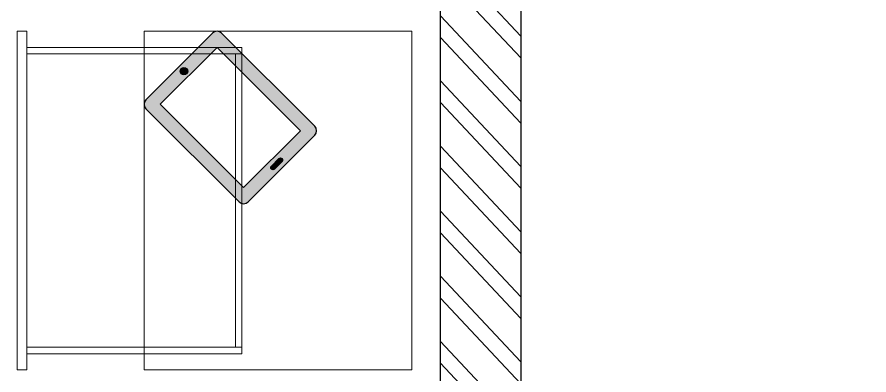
# Model space of a CAD drawing. Header units: feet. Extents: x 3470104 to 3486666, y -5473299 to -5466804.
# Drawn here: x 3483992 to 3485583, y -5472313 to -5471644 of the extents above; entities that cross this region are included whole.
import ezdxf

# ---------------------------------------------------------------- set-up
doc = ezdxf.new("R2010")
doc.units = ezdxf.units.FT
doc.header["$LTSCALE"] = 33
doc.header["$MEASUREMENT"] = 0
doc.layers.add('A-WALL', color=1, linetype='Continuous')
for name, color, linetype, lineweight in [('LENS-FURNITURE', 13, 'Continuous', 9), ('LENS_DIMENSION', 193, 'Continuous', 0), ('LN-HATCH', 251, 'Continuous', 0)]:
    doc.layers.add(name, color=color, linetype=linetype, lineweight=lineweight)

# ---------------------------------------------------------------- blocks, each defined once
blk = doc.blocks.new('A$C8114a132')
at = {"layer": 'LN-HATCH'}
h = blk.add_hatch(dxfattribs=at)
h.set_pattern_fill('ANSI32', color=256, scale=222, angle=268.1105192815815)
h.set_pattern_definition([(313.1105192815815, (-3011546.836201435, 5466908.820321308), (60.77556509153959, 56.89370077437428), []), (313.1105192815815, (-3011548.130156204, 5466869.597232753), (60.77556509153959, 56.89370077437428), [])])
h.paths.add_polyline_path([(15478.63579611154, -3794.831026039086), (15478.63579611154, -3644.831026039086), (16280.38559958991, -3644.831026039086), (16282.25235266425, -3794.831026039086)])
h.paths.add_polyline_path([(14828.63579611154, -5914.831026039086), (14678.63579611154, -5914.831026039086), (14678.63579611154, -3644.831026039086), (14828.63579611154, -3644.831026039086)])
at = {"layer": 'A-WALL'}
blk.add_lwpolyline([(14828.63579611154, -5914.831026039086), (14678.63579611154, -5914.831026039086), (14678.63579611154, -3644.831026039086), (14828.63579611154, -3644.831026039086)], close=True, dxfattribs=at)
blk = doc.blocks.new('TRIAL SET CABINET 633x500')
at = {"layer": 'LENS-FURNITURE'}
h = blk.add_hatch(color=9, dxfattribs=at)
h.dxf.hatch_style = 1
edge = h.paths.add_edge_path()
edge.add_line((-8.54246803093703, -981.9670201920668), (115.9083254579454, -857.5162267031847))
edge.add_arc((107.4230440836399, -849.030945328879), 12.00000000009463, 315, 405)
edge.add_line((115.9083254579454, -840.5456639545736), (-58.03994271345434, -666.5973957831737))
edge.add_arc((-66.52522408775982, -675.0826771574792), 12.00000000009463, 45.00000000000002, 135)
edge.add_line((-75.01050546206531, -666.5973957831737), (-199.4612989509478, -791.0481892720562))
edge.add_arc((-190.9760175766423, -799.5334706454303), 11.99999999943607, 135.0000000031442, 225.0000000031442)
edge.add_line((-199.4612989500165, -808.0187520197359), (-25.5130307786167, -981.967020191136))
edge.add_arc((-17.02774940431148, -973.4817388177615), 11.99999999943605, 224.9999999968574, 314.9999999968578)
h.paths.add_polyline_path([(-17.02774940524252, -955.0969625067663), (89.03826777357607, -849.0309453279477), (-66.52522408775982, -693.4674534666119), (-172.5912412665784, -799.5334706454305)], flags=16)
edge = h.paths.add_edge_path(flags=16)
edge.add_line((-138.2965623782947, -741.9042679787381), (-124.1544267544522, -727.7621323548956))
edge.add_arc((-121.3259996296837, -730.5905594796641), 4.000000000031514, 45.00000000000051, 134.9999999999996, ccw=False)
edge.add_arc((-121.3259996296838, -730.5905594796641), 4.000000000031584, -45.000000000000625, 44.999999999999375, ccw=False)
edge.add_line((-118.4975725049153, -733.4189866044327), (-132.6397081287578, -747.561122228275))
edge.add_arc((-135.4681352535263, -744.7326951035067), 4.000000000031524, 225.0000000000006, 314.99999999999966, ccw=False)
edge.add_arc((-135.4681352535261, -744.7326951035066), 4.000000000031665, 135.0000000000006, 225.0000000000006, ccw=False)
edge = h.paths.add_edge_path(flags=16)
edge.add_arc((44.84409394953398, -910.9027886827243), 7, 0, 360)
at = {"layer": 'LENS-FURNITURE', "lineweight": 0}
h = blk.add_hatch(dxfattribs=at)
h.set_pattern_fill('ANSI31', color=252, scale=10, angle=405)
h.set_pattern_definition([(90, (-3772352.875833935, -3684050.327587578), (-1.25, 2e-16), [])])
edge = h.paths.add_edge_path()
edge.add_line((-138.2965623782947, -741.9042679787381), (-124.1544267544522, -727.7621323548956))
edge.add_arc((-121.3259996296837, -730.5905594796641), 4.000000000031514, 45.00000000000051, 134.9999999999996, ccw=False)
edge.add_arc((-121.3259996296838, -730.5905594796641), 4.000000000031584, -45.000000000000625, 44.999999999999375, ccw=False)
edge.add_line((-118.4975725049153, -733.4189866044327), (-132.6397081287578, -747.561122228275))
edge.add_arc((-135.4681352535263, -744.7326951035067), 4.000000000031524, 225.0000000000006, 314.99999999999966, ccw=False)
edge.add_arc((-135.4681352535261, -744.7326951035066), 4.000000000031665, 135.0000000000006, 225.0000000000006, ccw=False)
edge = h.paths.add_edge_path()
edge.add_arc((44.84409394953398, -910.9027886827243), 7, 0, 360)
blk.add_circle((0, 0), 50.09224864585668)
at = {"layer": 'LENS-FURNITURE'}
blk.add_lwpolyline([(119.4230440827086, -352.4817388160154), (119.4230440827086, -985.4817388160156), (-380.5769559172913, -985.4817388160156), (-380.5769559172913, -352.4817388160154)], close=True, dxfattribs=at)
at = {"layer": 'LENS-FURNITURE', "color": 146}
for points in [[(338.5359051078558, -352.4817388160154), (338.5359051078558, -985.4817388160156), (356.5359051078559, -985.4817388160156), (356.5359051078559, -352.4817388160154)], [(-63.4640948921442, -382.4817388160154), (-63.4640948921442, -394.4817388160154), (338.5359051078558, -394.4817388160154), (338.5359051078558, -382.4817388160154)], [(-63.4640948921442, -394.4817388160154), (-63.4640948921442, -943.4817388160153), (-51.4640948921442, -943.4817388160153), (-51.4640948921442, -394.4817388160154)], [(-63.4640948921442, -955.4817388160152), (-63.4640948921442, -943.4817388160153), (338.5359051078558, -943.4817388160153), (338.5359051078558, -955.4817388160152)]]:
    blk.add_lwpolyline(points, close=True, dxfattribs=at)
at = {"layer": 'LENS-FURNITURE', "color": 18, "lineweight": 30}
for points in [[(-8.54246803093703, -981.9670201920668), (115.9083254579454, -857.5162267031847, 0.4142135623730951), (115.9083254579454, -840.5456639545736), (-58.03994271345434, -666.5973957831737, 0.4142135623730951), (-75.01050546206531, -666.5973957831737), (-199.4612989509478, -791.0481892720562, 0.4142135623730951), (-199.4612989500165, -808.0187520197359), (-25.51303077861669, -981.967020191136, 0.4142135623730951)], [(-138.2965623782947, -741.9042679787381), (-124.1544267544522, -727.7621323548956, -0.4142135623730951), (-118.4975725049153, -727.7621323548956), (-118.4975725049153, -727.7621323548956, -0.4142135623730951), (-118.4975725049153, -733.4189866044327), (-132.6397081287578, -747.561122228275, -0.4142135623730951), (-138.2965623782947, -747.561122228275), (-138.2965623782947, -747.561122228275, -0.4142135623730951)]]:
    blk.add_lwpolyline(points, format="xyb", close=True, dxfattribs=at)
blk.add_lwpolyline([(-17.02774940524252, -955.0969625067663), (89.03826777357607, -849.0309453279477), (-66.52522408775982, -693.4674534666119), (-172.5912412665784, -799.5334706454305)], close=True, dxfattribs=at)
blk.add_circle((44.84409394953398, -910.9027886827243), 7, dxfattribs=at)

msp = doc.modelspace()

# ---------------------------------------------------------------- block references
at = {"layer": 'LENS-FURNITURE', "rotation": 180}
msp.add_blockref('TRIAL SET CABINET 633x500', (3484348.277065531, -5472655.841460746), dxfattribs=at)
at = {"layer": 'LENS_DIMENSION'}
msp.add_blockref('A$C8114a132', (3470104.036266151, -5467116.010434707), dxfattribs=at)

doc.saveas('drawing.dxf')
